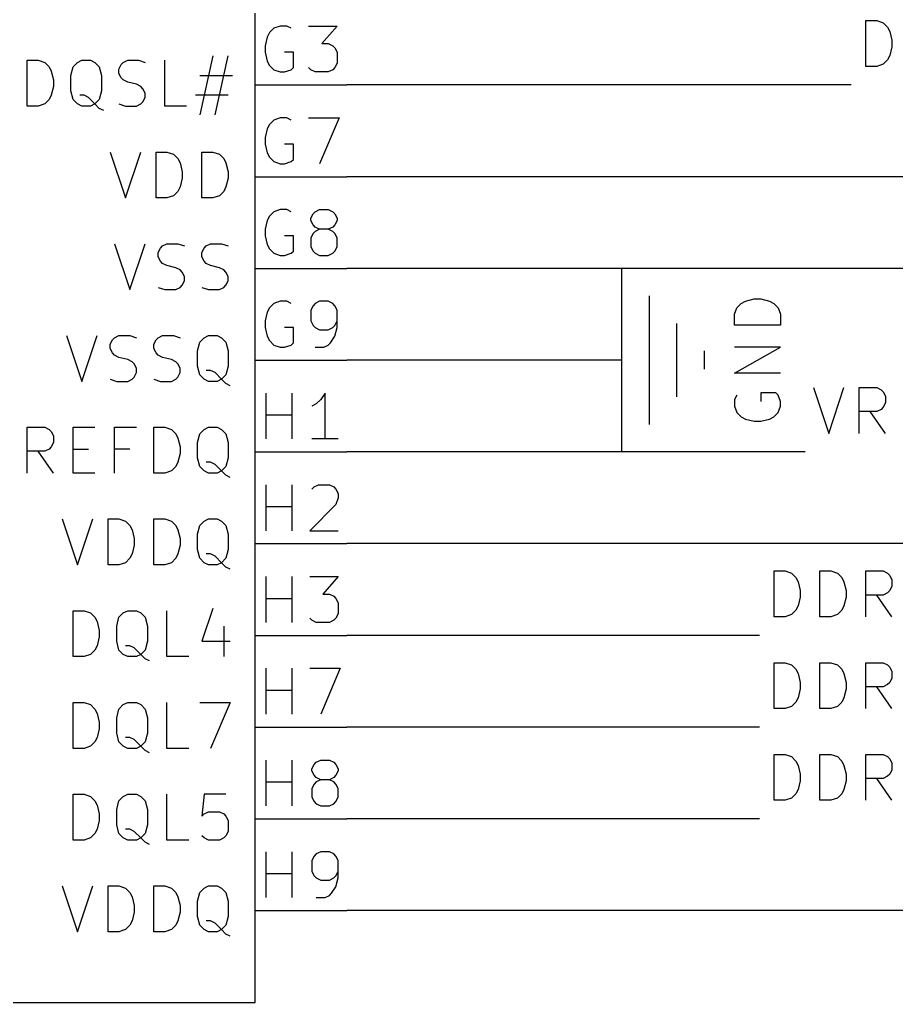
# Model space of a CAD drawing. Header units: millimetres. Extents: x 3 to 246, y -195 to -4.
# Drawn here: x 60.78 to 85.07, y -129.54 to -102.33 of the extents above; entities that cross this region are included whole.
import ezdxf

# ---------------------------------------------------------------- set-up
doc = ezdxf.new("R2010")
doc.units = ezdxf.units.MM
for name, color, linetype in [('GREENSIXTYFIVE', 129, 'CONTINUOUS'), ('LIGHTGREEN', 92, 'CONTINUOUS'), ('LIGHTRED', 12, 'CONTINUOUS'), ('RED', 14, 'CONTINUOUS'), ('REDSIX', 19, 'CONTINUOUS')]:
    doc.layers.add(name, color=color, linetype=linetype)

msp = doc.modelspace()

# ---------------------------------------------------------------- linework, layer by layer
at = {"layer": 'GREENSIXTYFIVE', "linetype": 'CONTINUOUS'}
for p, q in [((66.1367, -103.3366), (65.7739, -104.9694)), ((66.1972, -104.9694), (66.56, -103.3366)), ((60.9962, -104.7275), (60.9962, -103.4575)), ((60.9962, -103.4575), (61.2986, -103.4575)), ((61.2986, -103.4575), (61.48, -103.518)), ((61.48, -103.518), (61.601, -103.639)), ((61.601, -103.639), (61.6615, -103.7599)), ((62.2058, -103.8809), (62.2662, -103.639)), ((62.2662, -103.639), (62.3872, -103.518)), ((62.3872, -103.518), (62.5081, -103.4575)), ((62.5081, -103.4575), (62.75, -103.4575)), ((62.75, -103.4575), (62.871, -103.518)), ((62.871, -103.518), (62.9919, -103.639)), ((62.9919, -103.639), (63.0524, -103.8809)), ((63.5363, -103.6994), (63.5967, -103.5785)), ((63.5967, -103.5785), (63.6572, -103.518)), ((63.6572, -103.518), (63.7782, -103.4575)), ((63.7782, -103.4575), (64.0805, -103.4575)), ((64.0805, -103.4575), (64.262, -103.518)), ((64.8062, -104.7275), (64.8062, -103.4575)), ((61.6615, -103.7599), (61.7219, -104.0018)), ((62.2058, -104.3042), (62.2058, -103.8809)), ((63.0524, -103.8809), (63.0524, -104.3042)), ((63.5363, -103.8204), (63.5363, -103.6994)), ((63.5967, -103.9413), (63.5363, -103.8204)), ((65.7739, -103.8809), (66.681, -103.8809)), ((61.7219, -104.1832), (61.6615, -104.4251)), ((61.7219, -104.0018), (61.7219, -104.1832)), ((63.6572, -104.0018), (63.5967, -103.9413)), ((63.7782, -104.0623), (63.6572, -104.0018)), ((64.0201, -104.1228), (63.7782, -104.0623)), ((64.141, -104.1832), (64.0201, -104.1228)), ((64.2015, -104.2437), (64.141, -104.1832)), ((61.6615, -104.4251), (61.601, -104.5461)), ((62.2662, -104.5461), (62.2058, -104.3042)), ((62.5686, -104.4251), (62.4477, -104.4251)), ((62.6896, -104.4856), (62.5686, -104.4251)), ((63.0524, -104.3042), (62.9919, -104.5461)), ((64.262, -104.3647), (64.2015, -104.2437)), ((64.262, -104.4856), (64.262, -104.3647)), ((66.56, -104.4251), (65.6529, -104.4251)), ((61.2986, -104.7275), (60.9962, -104.7275)), ((61.48, -104.6671), (61.2986, -104.7275)), ((61.601, -104.5461), (61.48, -104.6671)), ((62.3872, -104.6671), (62.2662, -104.5461)), ((62.5081, -104.7275), (62.3872, -104.6671)), ((62.75, -104.7275), (62.5081, -104.7275)), ((62.871, -104.6671), (62.6896, -104.4856)), ((62.871, -104.6671), (62.75, -104.7275)), ((62.9919, -104.5461), (62.871, -104.6671)), ((62.9919, -104.788), (62.871, -104.6671)), ((63.5363, -104.6671), (63.7177, -104.7275)), ((63.7177, -104.7275), (64.0201, -104.7275)), ((64.0201, -104.7275), (64.141, -104.6671)), ((64.141, -104.6671), (64.2015, -104.6066)), ((64.2015, -104.6066), (64.262, -104.4856)), ((65.411, -104.7275), (64.8062, -104.7275)), ((63.1129, -104.8485), (62.9919, -104.788)), ((63.2943, -105.9975), (63.7176, -107.2675)), ((63.7176, -107.2675), (64.141, -105.9975)), ((64.5643, -107.2675), (64.5643, -105.9975)), ((64.5643, -105.9975), (64.8667, -105.9975)), ((64.8667, -105.9975), (65.0481, -106.058)), ((65.0481, -106.058), (65.1691, -106.179)), ((65.8343, -107.2675), (65.8343, -105.9975)), ((65.8343, -105.9975), (66.1367, -105.9975)), ((66.1367, -105.9975), (66.3181, -106.058)), ((66.3181, -106.058), (66.4391, -106.179)), ((65.1691, -106.179), (65.2296, -106.2999)), ((65.2296, -106.2999), (65.29, -106.5418)), ((66.4391, -106.179), (66.4996, -106.2999)), ((66.4996, -106.2999), (66.56, -106.5418)), ((65.29, -106.5418), (65.29, -106.7232)), ((66.56, -106.5418), (66.56, -106.7232)), ((65.29, -106.7232), (65.2296, -106.9651)), ((66.56, -106.7232), (66.4996, -106.9651)), ((65.1691, -107.0861), (65.0481, -107.2071)), ((65.2296, -106.9651), (65.1691, -107.0861)), ((66.4391, -107.0861), (66.3181, -107.2071)), ((66.4996, -106.9651), (66.4391, -107.0861)), ((64.8667, -107.2675), (64.5643, -107.2675)), ((65.0481, -107.2071), (64.8667, -107.2675)), ((66.1367, -107.2675), (65.8343, -107.2675)), ((66.3181, -107.2071), (66.1367, -107.2675)), ((63.4153, -108.5375), (63.8386, -109.8075)), ((63.8386, -109.8075), (64.262, -108.5375)), ((64.7458, -108.598), (64.8668, -108.5375)), ((64.8668, -108.5375), (65.1691, -108.5375)), ((65.1691, -108.5375), (65.3506, -108.598)), ((65.9553, -108.598), (66.0763, -108.5375)), ((66.0763, -108.5375), (66.3786, -108.5375)), ((66.3786, -108.5375), (66.5601, -108.598)), ((64.6249, -108.7794), (64.6853, -108.6585)), ((64.6249, -108.9004), (64.6249, -108.7794)), ((64.6853, -108.6585), (64.7458, -108.598)), ((65.8344, -108.7794), (65.8948, -108.6585)), ((65.8344, -108.9004), (65.8344, -108.7794)), ((65.8948, -108.6585), (65.9553, -108.598)), ((64.6853, -109.0213), (64.6249, -108.9004)), ((64.7458, -109.0818), (64.6853, -109.0213)), ((64.8668, -109.1423), (64.7458, -109.0818)), ((65.8948, -109.0213), (65.8344, -108.9004)), ((65.9553, -109.0818), (65.8948, -109.0213)), ((66.0763, -109.1423), (65.9553, -109.0818)), ((65.1087, -109.2028), (64.8668, -109.1423)), ((65.2296, -109.2632), (65.1087, -109.2028)), ((65.2901, -109.3237), (65.2296, -109.2632)), ((65.3506, -109.4447), (65.2901, -109.3237)), ((66.3182, -109.2028), (66.0763, -109.1423)), ((66.4391, -109.2632), (66.3182, -109.2028)), ((66.4996, -109.3237), (66.4391, -109.2632)), ((66.5601, -109.4447), (66.4996, -109.3237)), ((65.2901, -109.6866), (65.3506, -109.5656)), ((65.3506, -109.5656), (65.3506, -109.4447)), ((66.4996, -109.6866), (66.5601, -109.5656)), ((66.5601, -109.5656), (66.5601, -109.4447)), ((64.6249, -109.7471), (64.8063, -109.8075)), ((64.8063, -109.8075), (65.1087, -109.8075)), ((65.1087, -109.8075), (65.2296, -109.7471)), ((65.2296, -109.7471), (65.2901, -109.6866)), ((65.8344, -109.7471), (66.0158, -109.8075)), ((66.0158, -109.8075), (66.3182, -109.8075)), ((66.3182, -109.8075), (66.4391, -109.7471)), ((66.4391, -109.7471), (66.4996, -109.6866)), ((80.6497, -110.3084), (80.7707, -110.1874)), ((80.7707, -110.1874), (80.8916, -110.1269)), ((80.8916, -110.1269), (81.1335, -110.0665)), ((81.1335, -110.0665), (81.3149, -110.0665)), ((81.3149, -110.0665), (81.5568, -110.1269)), ((81.5568, -110.1269), (81.6778, -110.1874)), ((81.6778, -110.1874), (81.7988, -110.3084)), ((80.5892, -110.4898), (80.6497, -110.3084)), ((81.7988, -110.3084), (81.8592, -110.4898)), ((80.5892, -110.7922), (80.5892, -110.4898)), ((81.8592, -110.4898), (81.8592, -110.7922)), ((81.8592, -110.7922), (80.5892, -110.7922)), ((62.0848, -111.0775), (62.5081, -112.3475)), ((62.5081, -112.3475), (62.9315, -111.0775)), ((63.2944, -111.3194), (63.3548, -111.1985)), ((63.3548, -111.1985), (63.4153, -111.138)), ((63.4153, -111.138), (63.5363, -111.0775)), ((63.5363, -111.0775), (63.8386, -111.0775)), ((63.8386, -111.0775), (64.0201, -111.138)), ((64.5039, -111.3194), (64.5643, -111.1985)), ((64.5643, -111.1985), (64.6248, -111.138)), ((64.6248, -111.138), (64.7458, -111.0775)), ((64.7458, -111.0775), (65.0481, -111.0775)), ((65.0481, -111.0775), (65.2296, -111.138)), ((65.7134, -111.5009), (65.7738, -111.259)), ((65.7738, -111.259), (65.8948, -111.138)), ((65.8948, -111.138), (66.0157, -111.0775)), ((66.0157, -111.0775), (66.2576, -111.0775)), ((66.2576, -111.0775), (66.3786, -111.138)), ((66.3786, -111.138), (66.4995, -111.259)), ((66.4995, -111.259), (66.56, -111.5009)), ((63.2944, -111.4404), (63.2944, -111.3194)), ((63.3548, -111.5613), (63.2944, -111.4404)), ((64.5039, -111.4404), (64.5039, -111.3194)), ((64.5643, -111.5613), (64.5039, -111.4404)), ((65.7134, -111.9242), (65.7134, -111.5009)), ((66.56, -111.5009), (66.56, -111.9242)), ((80.5892, -112.1227), (81.8592, -111.397)), ((81.8592, -111.397), (80.5892, -111.397)), ((63.4153, -111.6218), (63.3548, -111.5613)), ((63.5363, -111.6823), (63.4153, -111.6218)), ((63.7782, -111.7428), (63.5363, -111.6823)), ((63.8991, -111.8032), (63.7782, -111.7428)), ((63.9596, -111.8637), (63.8991, -111.8032)), ((64.6248, -111.6218), (64.5643, -111.5613)), ((64.7458, -111.6823), (64.6248, -111.6218)), ((64.9877, -111.7428), (64.7458, -111.6823)), ((65.1086, -111.8032), (64.9877, -111.7428)), ((65.1691, -111.8637), (65.1086, -111.8032)), ((64.0201, -111.9847), (63.9596, -111.8637)), ((64.0201, -112.1056), (64.0201, -111.9847)), ((65.2296, -111.9847), (65.1691, -111.8637)), ((65.2296, -112.1056), (65.2296, -111.9847)), ((65.7738, -112.1661), (65.7134, -111.9242)), ((66.0762, -112.0451), (65.9553, -112.0451)), ((66.1972, -112.1056), (66.0762, -112.0451)), ((66.56, -111.9242), (66.4995, -112.1661)), ((63.2944, -112.2871), (63.4758, -112.3475)), ((63.4758, -112.3475), (63.7782, -112.3475)), ((63.7782, -112.3475), (63.8991, -112.2871)), ((63.8991, -112.2871), (63.9596, -112.2266)), ((63.9596, -112.2266), (64.0201, -112.1056)), ((64.5039, -112.2871), (64.6853, -112.3475)), ((64.6853, -112.3475), (64.9877, -112.3475)), ((64.9877, -112.3475), (65.1086, -112.2871)), ((65.1086, -112.2871), (65.1691, -112.2266)), ((65.1691, -112.2266), (65.2296, -112.1056)), ((65.8948, -112.2871), (65.7738, -112.1661)), ((66.0157, -112.3475), (65.8948, -112.2871)), ((66.2576, -112.3475), (66.0157, -112.3475)), ((66.3786, -112.2871), (66.1972, -112.1056)), ((66.3786, -112.2871), (66.2576, -112.3475)), ((66.4995, -112.1661), (66.3786, -112.2871)), ((66.4995, -112.408), (66.3786, -112.2871)), ((81.8592, -112.1227), (80.5892, -112.1227)), ((66.6205, -112.4685), (66.4995, -112.408)), ((80.6497, -112.7274), (80.5892, -112.8484)), ((80.5892, -112.8484), (80.5892, -113.0298)), ((81.7383, -112.667), (81.3149, -112.667)), ((81.3149, -112.667), (81.3149, -112.9089)), ((81.7988, -112.7274), (81.7383, -112.667)), ((81.8592, -112.9089), (81.7988, -112.7274)), ((81.8592, -113.0298), (81.8592, -112.9089)), ((80.5892, -113.0298), (80.6497, -113.2112)), ((81.7988, -113.2112), (81.8592, -113.0298)), ((80.6497, -113.2112), (80.7707, -113.3322)), ((80.7707, -113.3322), (80.8916, -113.3927)), ((80.8916, -113.3927), (81.1335, -113.4531)), ((81.1335, -113.4531), (81.3149, -113.4531)), ((81.3149, -113.4531), (81.5568, -113.3927)), ((81.5568, -113.3927), (81.6778, -113.3322)), ((81.6778, -113.3322), (81.7988, -113.2112)), ((60.9962, -114.8875), (60.9962, -113.6175)), ((60.9962, -113.6175), (61.48, -113.6175)), ((61.48, -113.6175), (61.601, -113.678)), ((61.601, -113.678), (61.6615, -113.7385)), ((62.2662, -114.8875), (62.2662, -113.6175)), ((62.2662, -113.6175), (62.871, -113.6175)), ((63.4152, -114.8875), (63.4152, -113.6175)), ((63.4152, -113.6175), (64.02, -113.6175)), ((64.5038, -114.8875), (64.5038, -113.6175)), ((64.5038, -113.6175), (64.8062, -113.6175)), ((64.8062, -113.6175), (64.9876, -113.678)), ((64.9876, -113.678), (65.1086, -113.799)), ((65.7738, -113.799), (65.8948, -113.678)), ((65.8948, -113.678), (66.0157, -113.6175)), ((66.0157, -113.6175), (66.2576, -113.6175)), ((66.2576, -113.6175), (66.3786, -113.678)), ((66.3786, -113.678), (66.4995, -113.799)), ((61.6615, -113.7385), (61.7219, -113.8594)), ((61.7219, -113.8594), (61.7219, -114.0409)), ((65.1086, -113.799), (65.1691, -113.9199)), ((65.1691, -113.9199), (65.2295, -114.1618)), ((65.7134, -114.0409), (65.7738, -113.799)), ((66.4995, -113.799), (66.56, -114.0409)), ((61.601, -114.2223), (61.48, -114.2828)), ((61.6615, -114.1618), (61.601, -114.2223)), ((61.7219, -114.0409), (61.6615, -114.1618)), ((62.2662, -114.2223), (62.6896, -114.2223)), ((63.8386, -114.2223), (63.4152, -114.2223)), ((65.2295, -114.1618), (65.2295, -114.3432)), ((65.7134, -114.4642), (65.7134, -114.0409)), ((66.56, -114.0409), (66.56, -114.4642)), ((61.48, -114.2828), (60.9962, -114.2828)), ((61.7219, -114.8875), (61.2986, -114.2828)), ((65.2295, -114.3432), (65.1691, -114.5851)), ((65.7738, -114.7061), (65.7134, -114.4642)), ((66.56, -114.4642), (66.4995, -114.7061)), ((65.1086, -114.7061), (64.9876, -114.8271)), ((65.1691, -114.5851), (65.1086, -114.7061)), ((65.8948, -114.8271), (65.7738, -114.7061)), ((66.0762, -114.5851), (65.9553, -114.5851)), ((66.1972, -114.6456), (66.0762, -114.5851)), ((66.3786, -114.8271), (66.1972, -114.6456)), ((66.4995, -114.7061), (66.3786, -114.8271)), ((62.871, -114.8875), (62.2662, -114.8875)), ((64.8062, -114.8875), (64.5038, -114.8875)), ((64.9876, -114.8271), (64.8062, -114.8875)), ((66.0157, -114.8875), (65.8948, -114.8271)), ((66.2576, -114.8875), (66.0157, -114.8875)), ((66.3786, -114.8271), (66.2576, -114.8875)), ((66.4995, -114.948), (66.3786, -114.8271)), ((66.6205, -115.0085), (66.4995, -114.948)), ((61.9638, -116.1575), (62.3871, -117.4275)), ((62.3871, -117.4275), (62.8105, -116.1575)), ((63.2338, -117.4275), (63.2338, -116.1575)), ((63.2338, -116.1575), (63.5362, -116.1575)), ((63.5362, -116.1575), (63.7176, -116.218)), ((64.5038, -117.4275), (64.5038, -116.1575)), ((64.5038, -116.1575), (64.8062, -116.1575)), ((64.8062, -116.1575), (64.9876, -116.218)), ((65.8948, -116.218), (66.0157, -116.1575)), ((66.0157, -116.1575), (66.2576, -116.1575)), ((66.2576, -116.1575), (66.3786, -116.218)), ((63.7176, -116.218), (63.8386, -116.339)), ((63.8386, -116.339), (63.8991, -116.4599)), ((64.9876, -116.218), (65.1086, -116.339)), ((65.1086, -116.339), (65.1691, -116.4599)), ((65.7134, -116.5809), (65.7738, -116.339)), ((65.7738, -116.339), (65.8948, -116.218)), ((66.3786, -116.218), (66.4995, -116.339)), ((66.4995, -116.339), (66.56, -116.5809)), ((63.8991, -116.4599), (63.9595, -116.7018)), ((63.9595, -116.7018), (63.9595, -116.8832)), ((65.1691, -116.4599), (65.2295, -116.7018)), ((65.2295, -116.7018), (65.2295, -116.8832)), ((65.7134, -117.0042), (65.7134, -116.5809)), ((66.56, -116.5809), (66.56, -117.0042)), ((63.9595, -116.8832), (63.8991, -117.1251)), ((65.2295, -116.8832), (65.1691, -117.1251)), ((63.8386, -117.2461), (63.7176, -117.3671)), ((63.8991, -117.1251), (63.8386, -117.2461)), ((65.1086, -117.2461), (64.9876, -117.3671)), ((65.1691, -117.1251), (65.1086, -117.2461)), ((65.7738, -117.2461), (65.7134, -117.0042)), ((65.8948, -117.3671), (65.7738, -117.2461)), ((66.0762, -117.1251), (65.9553, -117.1251)), ((66.1972, -117.1856), (66.0762, -117.1251)), ((66.3786, -117.3671), (66.1972, -117.1856)), ((66.4995, -117.2461), (66.3786, -117.3671)), ((66.56, -117.0042), (66.4995, -117.2461)), ((63.5362, -117.4275), (63.2338, -117.4275)), ((63.7176, -117.3671), (63.5362, -117.4275)), ((64.8062, -117.4275), (64.5038, -117.4275)), ((64.9876, -117.3671), (64.8062, -117.4275)), ((66.0157, -117.4275), (65.8948, -117.3671)), ((66.2576, -117.4275), (66.0157, -117.4275)), ((66.3786, -117.3671), (66.2576, -117.4275)), ((66.4995, -117.488), (66.3786, -117.3671)), ((66.6205, -117.5485), (66.4995, -117.488)), ((62.2662, -119.9675), (62.2662, -118.6975)), ((62.2662, -118.6975), (62.5686, -118.6975)), ((62.5686, -118.6975), (62.75, -118.758)), ((62.75, -118.758), (62.871, -118.879)), ((62.871, -118.879), (62.9315, -118.9999)), ((63.4758, -119.1209), (63.5362, -118.879)), ((63.5362, -118.879), (63.6572, -118.758)), ((63.6572, -118.758), (63.7781, -118.6975)), ((63.7781, -118.6975), (64.02, -118.6975)), ((64.02, -118.6975), (64.141, -118.758)), ((64.141, -118.758), (64.2619, -118.879)), ((64.2619, -118.879), (64.3224, -119.1209)), ((64.8667, -119.9675), (64.8667, -118.6975)), ((66.1367, -118.6371), (65.8344, -119.5442)), ((62.9315, -118.9999), (62.9919, -119.2418)), ((63.4758, -119.5442), (63.4758, -119.1209)), ((64.3224, -119.1209), (64.3224, -119.5442)), ((66.4391, -119.1209), (66.4391, -119.9675)), ((62.9919, -119.4232), (62.9315, -119.6651)), ((62.9919, -119.2418), (62.9919, -119.4232)), ((62.9315, -119.6651), (62.871, -119.7861)), ((63.5362, -119.7861), (63.4758, -119.5442)), ((63.8386, -119.6651), (63.7177, -119.6651)), ((63.9596, -119.7256), (63.8386, -119.6651)), ((64.3224, -119.5442), (64.2619, -119.7861)), ((65.8344, -119.5442), (66.6205, -119.5442)), ((62.5686, -119.9675), (62.2662, -119.9675)), ((62.75, -119.9071), (62.5686, -119.9675)), ((62.871, -119.7861), (62.75, -119.9071)), ((63.6572, -119.9071), (63.5362, -119.7861)), ((63.7781, -119.9675), (63.6572, -119.9071)), ((64.02, -119.9675), (63.7781, -119.9675)), ((64.141, -119.9071), (63.9596, -119.7256)), ((64.141, -119.9071), (64.02, -119.9675)), ((64.2619, -119.7861), (64.141, -119.9071)), ((64.2619, -120.028), (64.141, -119.9071)), ((65.4715, -119.9675), (64.8667, -119.9675)), ((64.3829, -120.0885), (64.2619, -120.028)), ((62.2662, -122.5075), (62.2662, -121.2375)), ((62.2662, -121.2375), (62.5686, -121.2375)), ((62.5686, -121.2375), (62.75, -121.298)), ((62.75, -121.298), (62.871, -121.419)), ((63.5362, -121.419), (63.6572, -121.298)), ((63.6572, -121.298), (63.7781, -121.2375)), ((63.7781, -121.2375), (64.02, -121.2375)), ((64.02, -121.2375), (64.141, -121.298)), ((64.141, -121.298), (64.2619, -121.419)), ((64.8667, -122.5075), (64.8667, -121.2375)), ((65.7739, -121.2375), (66.6205, -121.2375)), ((66.6205, -121.2375), (66.0763, -122.5075)), ((62.871, -121.419), (62.9315, -121.5399)), ((62.9315, -121.5399), (62.9919, -121.7818)), ((63.4758, -121.6609), (63.5362, -121.419)), ((64.2619, -121.419), (64.3224, -121.6609)), ((62.9919, -121.7818), (62.9919, -121.9632)), ((63.4758, -122.0842), (63.4758, -121.6609)), ((64.3224, -121.6609), (64.3224, -122.0842)), ((62.9919, -121.9632), (62.9315, -122.2051)), ((63.5362, -122.3261), (63.4758, -122.0842)), ((64.3224, -122.0842), (64.2619, -122.3261)), ((62.871, -122.3261), (62.75, -122.4471)), ((62.9315, -122.2051), (62.871, -122.3261)), ((63.6572, -122.4471), (63.5362, -122.3261)), ((63.8386, -122.2051), (63.7177, -122.2051)), ((63.9596, -122.2656), (63.8386, -122.2051)), ((64.141, -122.4471), (63.9596, -122.2656)), ((64.2619, -122.3261), (64.141, -122.4471)), ((62.5686, -122.5075), (62.2662, -122.5075)), ((62.75, -122.4471), (62.5686, -122.5075)), ((63.7781, -122.5075), (63.6572, -122.4471)), ((64.02, -122.5075), (63.7781, -122.5075)), ((64.141, -122.4471), (64.02, -122.5075)), ((64.2619, -122.568), (64.141, -122.4471)), ((64.3829, -122.6285), (64.2619, -122.568)), ((65.4715, -122.5075), (64.8667, -122.5075)), ((62.2662, -125.0475), (62.2662, -123.7775)), ((62.2662, -123.7775), (62.5686, -123.7775)), ((62.5686, -123.7775), (62.75, -123.838)), ((63.6572, -123.838), (63.7781, -123.7775)), ((63.7781, -123.7775), (64.02, -123.7775)), ((64.02, -123.7775), (64.141, -123.838)), ((64.8667, -125.0475), (64.8667, -123.7775)), ((65.8948, -123.7775), (65.8344, -124.3823)), ((66.4996, -123.7775), (65.8948, -123.7775)), ((62.75, -123.838), (62.871, -123.959)), ((62.871, -123.959), (62.9315, -124.0799)), ((63.4758, -124.2009), (63.5362, -123.959)), ((63.5362, -123.959), (63.6572, -123.838)), ((64.141, -123.838), (64.2619, -123.959)), ((64.2619, -123.959), (64.3224, -124.2009)), ((62.9315, -124.0799), (62.9919, -124.3218)), ((62.9919, -124.3218), (62.9919, -124.5032)), ((63.4758, -124.6242), (63.4758, -124.2009)), ((64.3224, -124.2009), (64.3224, -124.6242)), ((65.8344, -124.3823), (65.8948, -124.3218)), ((65.8948, -124.3218), (66.0158, -124.2613)), ((66.0158, -124.2613), (66.3182, -124.2613)), ((66.3182, -124.2613), (66.4391, -124.3218)), ((66.4391, -124.3218), (66.4996, -124.3823)), ((62.9919, -124.5032), (62.9315, -124.7451)), ((66.4996, -124.3823), (66.5601, -124.5032)), ((66.5601, -124.5032), (66.5601, -124.8056)), ((62.871, -124.8661), (62.75, -124.9871)), ((62.9315, -124.7451), (62.871, -124.8661)), ((63.5362, -124.8661), (63.4758, -124.6242)), ((63.6572, -124.9871), (63.5362, -124.8661)), ((63.8386, -124.7451), (63.7177, -124.7451)), ((63.9596, -124.8056), (63.8386, -124.7451)), ((64.141, -124.9871), (63.9596, -124.8056)), ((64.2619, -124.8661), (64.141, -124.9871)), ((64.3224, -124.6242), (64.2619, -124.8661)), ((66.5601, -124.8056), (66.4996, -124.9266)), ((62.5686, -125.0475), (62.2662, -125.0475)), ((62.75, -124.9871), (62.5686, -125.0475)), ((63.7781, -125.0475), (63.6572, -124.9871)), ((64.02, -125.0475), (63.7781, -125.0475)), ((64.141, -124.9871), (64.02, -125.0475)), ((64.2619, -125.108), (64.141, -124.9871)), ((64.3829, -125.1685), (64.2619, -125.108)), ((65.4715, -125.0475), (64.8667, -125.0475)), ((65.8948, -124.9871), (65.8344, -124.9266)), ((66.0158, -125.0475), (65.8948, -124.9871)), ((66.3182, -125.0475), (66.0158, -125.0475)), ((66.4391, -124.9871), (66.3182, -125.0475)), ((66.4996, -124.9266), (66.4391, -124.9871)), ((61.9638, -126.3175), (62.3871, -127.5875)), ((62.3871, -127.5875), (62.8105, -126.3175)), ((63.2338, -127.5875), (63.2338, -126.3175)), ((63.2338, -126.3175), (63.5362, -126.3175)), ((63.5362, -126.3175), (63.7176, -126.378)), ((63.7176, -126.378), (63.8386, -126.499)), ((63.8386, -126.499), (63.8991, -126.6199)), ((64.5038, -127.5875), (64.5038, -126.3175)), ((64.5038, -126.3175), (64.8062, -126.3175)), ((64.8062, -126.3175), (64.9876, -126.378)), ((64.9876, -126.378), (65.1086, -126.499)), ((65.1086, -126.499), (65.1691, -126.6199)), ((65.7134, -126.7409), (65.7738, -126.499)), ((65.7738, -126.499), (65.8948, -126.378)), ((65.8948, -126.378), (66.0157, -126.3175)), ((66.0157, -126.3175), (66.2576, -126.3175)), ((66.2576, -126.3175), (66.3786, -126.378)), ((66.3786, -126.378), (66.4995, -126.499)), ((66.4995, -126.499), (66.56, -126.7409)), ((63.8991, -126.6199), (63.9595, -126.8618)), ((65.1691, -126.6199), (65.2295, -126.8618)), ((65.7134, -127.1642), (65.7134, -126.7409)), ((66.56, -126.7409), (66.56, -127.1642)), ((63.9595, -127.0432), (63.8991, -127.2851)), ((63.9595, -126.8618), (63.9595, -127.0432)), ((65.2295, -127.0432), (65.1691, -127.2851)), ((65.2295, -126.8618), (65.2295, -127.0432)), ((63.8991, -127.2851), (63.8386, -127.4061)), ((65.1691, -127.2851), (65.1086, -127.4061)), ((65.7738, -127.4061), (65.7134, -127.1642)), ((66.0762, -127.2851), (65.9553, -127.2851)), ((66.1972, -127.3456), (66.0762, -127.2851)), ((66.56, -127.1642), (66.4995, -127.4061)), ((63.5362, -127.5875), (63.2338, -127.5875)), ((63.7176, -127.5271), (63.5362, -127.5875)), ((63.8386, -127.4061), (63.7176, -127.5271)), ((64.8062, -127.5875), (64.5038, -127.5875)), ((64.9876, -127.5271), (64.8062, -127.5875)), ((65.1086, -127.4061), (64.9876, -127.5271)), ((65.8948, -127.5271), (65.7738, -127.4061)), ((66.0157, -127.5875), (65.8948, -127.5271)), ((66.2576, -127.5875), (66.0157, -127.5875)), ((66.3786, -127.5271), (66.1972, -127.3456)), ((66.3786, -127.5271), (66.2576, -127.5875)), ((66.4995, -127.4061), (66.3786, -127.5271)), ((66.4995, -127.648), (66.3786, -127.5271)), ((66.6205, -127.7085), (66.4995, -127.648))]:
    msp.add_line(p, q, dxfattribs=at)
at = {"layer": 'LIGHTGREEN', "linetype": 'CONTINUOUS'}
for p, q in [((83.82, -104.14), (69.85, -104.14)), ((95.25, -106.68), (69.85, -106.68)), ((102.87, -109.22), (69.85, -109.22)), ((74.93, -111.76), (69.85, -111.76)), ((82.55, -114.3), (69.85, -114.3)), ((95.25, -116.84), (69.85, -116.84)), ((81.28, -119.38), (69.85, -119.38)), ((81.28, -121.92), (69.85, -121.92)), ((81.28, -124.46), (69.85, -124.46)), ((92.71, -127), (69.85, -127))]:
    msp.add_line(p, q, dxfattribs=at)
at = {"layer": 'LIGHTRED', "linetype": 'CONTINUOUS'}
for p, q in [((68.0055, -102.5113), (67.8241, -102.5718)), ((68.1869, -102.5113), (68.0055, -102.5113)), ((68.3079, -102.5718), (68.1869, -102.5113)), ((68.7917, -102.5113), (69.5779, -102.5113)), ((69.5779, -102.5113), (69.1545, -102.9951)), ((67.6426, -102.8137), (67.5822, -103.0556)), ((67.7031, -102.6928), (67.6426, -102.8137)), ((67.8241, -102.5718), (67.7031, -102.6928)), ((67.5822, -103.0556), (67.5822, -103.237)), ((69.1545, -102.9951), (69.336, -102.9951)), ((69.336, -102.9951), (69.4569, -103.0556)), ((69.4569, -103.0556), (69.5174, -103.1161)), ((67.5822, -103.237), (67.6426, -103.4789)), ((68.3683, -103.237), (68.1264, -103.237)), ((68.3683, -103.6604), (68.3683, -103.237)), ((69.5174, -103.1161), (69.5779, -103.237)), ((69.5779, -103.237), (69.5779, -103.5394)), ((67.6426, -103.4789), (67.7031, -103.5999)), ((67.7031, -103.5999), (67.8241, -103.7209)), ((69.5779, -103.5394), (69.5174, -103.6604)), ((67.8241, -103.7209), (68.0055, -103.7813)), ((68.0055, -103.7813), (68.1264, -103.7813)), ((68.1264, -103.7813), (68.3079, -103.7209)), ((68.3079, -103.7209), (68.3683, -103.6604)), ((68.8522, -103.7209), (68.7917, -103.6604)), ((68.9731, -103.7813), (68.8522, -103.7209)), ((69.336, -103.7813), (68.9731, -103.7813)), ((69.4569, -103.7209), (69.336, -103.7813)), ((69.5174, -103.6604), (69.4569, -103.7209)), ((67.7031, -105.2328), (67.6426, -105.3537)), ((67.8241, -105.1118), (67.7031, -105.2328)), ((68.0055, -105.0513), (67.8241, -105.1118)), ((68.1869, -105.0513), (68.0055, -105.0513)), ((68.3079, -105.1118), (68.1869, -105.0513)), ((68.7917, -105.0513), (69.6383, -105.0513)), ((69.6383, -105.0513), (69.0941, -106.3213)), ((67.6426, -105.3537), (67.5822, -105.5956)), ((67.5822, -105.5956), (67.5822, -105.777)), ((67.5822, -105.777), (67.6426, -106.0189)), ((68.3683, -105.777), (68.1264, -105.777)), ((68.3683, -106.2004), (68.3683, -105.777)), ((67.6426, -106.0189), (67.7031, -106.1399)), ((67.7031, -106.1399), (67.8241, -106.2609)), ((67.8241, -106.2609), (68.0055, -106.3213)), ((68.0055, -106.3213), (68.1264, -106.3213)), ((68.1264, -106.3213), (68.3079, -106.2609)), ((68.3079, -106.2609), (68.3683, -106.2004)), ((67.8241, -107.6518), (67.7031, -107.7728)), ((68.0055, -107.5913), (67.8241, -107.6518)), ((68.1869, -107.5913), (68.0055, -107.5913)), ((68.3079, -107.6518), (68.1869, -107.5913)), ((68.8522, -107.8332), (68.9126, -107.7123)), ((68.9126, -107.7123), (68.9731, -107.6518)), ((68.9731, -107.6518), (69.0941, -107.5913)), ((69.0941, -107.5913), (69.336, -107.5913)), ((69.336, -107.5913), (69.4569, -107.6518)), ((69.4569, -107.6518), (69.5174, -107.7123)), ((69.5174, -107.7123), (69.5779, -107.8332)), ((67.6426, -107.8937), (67.5822, -108.1356)), ((67.7031, -107.7728), (67.6426, -107.8937)), ((68.8522, -107.8937), (68.8522, -107.8332)), ((68.9126, -108.0147), (68.8522, -107.8937)), ((69.5779, -107.8937), (69.5174, -108.0147)), ((69.5779, -107.8332), (69.5779, -107.8937)), ((67.5822, -108.1356), (67.5822, -108.317)), ((68.9126, -108.2566), (68.8522, -108.3775)), ((68.9731, -108.0751), (68.9126, -108.0147)), ((68.9731, -108.1961), (68.9126, -108.2566)), ((69.0941, -108.1356), (68.9731, -108.0751)), ((69.0941, -108.1356), (68.9731, -108.1961)), ((69.336, -108.1356), (69.0941, -108.1356)), ((69.4569, -108.0751), (69.336, -108.1356)), ((69.4569, -108.1961), (69.336, -108.1356)), ((69.5174, -108.0147), (69.4569, -108.0751)), ((69.5174, -108.2566), (69.4569, -108.1961)), ((69.5779, -108.3775), (69.5174, -108.2566)), ((67.5822, -108.317), (67.6426, -108.5589)), ((68.3683, -108.317), (68.1264, -108.317)), ((68.3683, -108.7404), (68.3683, -108.317)), ((68.8522, -108.3775), (68.8522, -108.6194)), ((69.5779, -108.6194), (69.5779, -108.3775)), ((67.6426, -108.5589), (67.7031, -108.6799)), ((67.7031, -108.6799), (67.8241, -108.8009)), ((67.8241, -108.8009), (68.0055, -108.8613)), ((68.1264, -108.8613), (68.3079, -108.8009)), ((68.3079, -108.8009), (68.3683, -108.7404)), ((68.8522, -108.6194), (68.9126, -108.7404)), ((68.9126, -108.7404), (68.9731, -108.8009)), ((68.9731, -108.8009), (69.0941, -108.8613)), ((69.336, -108.8613), (69.4569, -108.8009)), ((69.4569, -108.8009), (69.5174, -108.7404)), ((69.5174, -108.7404), (69.5779, -108.6194)), ((68.0055, -108.8613), (68.1264, -108.8613)), ((69.0941, -108.8613), (69.336, -108.8613)), ((68.0055, -110.1313), (67.8241, -110.1918)), ((68.1869, -110.1313), (68.0055, -110.1313)), ((68.3079, -110.1918), (68.1869, -110.1313)), ((69.0941, -110.1313), (68.9731, -110.1918)), ((69.336, -110.1313), (69.0941, -110.1313)), ((69.4569, -110.1918), (69.336, -110.1313)), ((67.6426, -110.4337), (67.5822, -110.6756)), ((67.7031, -110.3128), (67.6426, -110.4337)), ((67.8241, -110.1918), (67.7031, -110.3128)), ((68.9126, -110.2523), (68.8522, -110.3732)), ((68.8522, -110.3732), (68.8522, -110.6756)), ((68.9731, -110.1918), (68.9126, -110.2523)), ((69.5174, -110.2523), (69.4569, -110.1918)), ((69.5779, -110.3732), (69.5174, -110.2523)), ((69.5779, -110.857), (69.5779, -110.3732)), ((67.5822, -110.6756), (67.5822, -110.857)), ((68.8522, -110.6756), (68.9126, -110.7966)), ((69.5174, -110.7966), (69.5779, -110.6756)), ((67.5822, -110.857), (67.6426, -111.0989)), ((68.3683, -110.857), (68.1264, -110.857)), ((68.3683, -111.2804), (68.3683, -110.857)), ((68.9126, -110.7966), (68.9731, -110.857)), ((68.9731, -110.857), (69.0941, -110.9175)), ((69.0941, -110.9175), (69.336, -110.9175)), ((69.336, -110.9175), (69.4569, -110.857)), ((69.4569, -110.857), (69.5174, -110.7966)), ((69.5174, -111.0989), (69.5779, -110.857)), ((67.6426, -111.0989), (67.7031, -111.2199)), ((67.7031, -111.2199), (67.8241, -111.3409)), ((69.3964, -111.2804), (69.5174, -111.0989)), ((67.8241, -111.3409), (68.0055, -111.4013)), ((68.0055, -111.4013), (68.1264, -111.4013)), ((68.1264, -111.4013), (68.3079, -111.3409)), ((68.3079, -111.3409), (68.3683, -111.2804)), ((68.9731, -111.4013), (69.215, -111.4013)), ((69.215, -111.4013), (69.336, -111.3409)), ((69.336, -111.3409), (69.3964, -111.2804)), ((67.6123, -113.9413), (67.6123, -112.6713)), ((68.338, -113.9413), (68.338, -112.6713)), ((69.1243, -112.8528), (69.0033, -112.9737)), ((69.2452, -112.6713), (69.1243, -112.8528)), ((69.2452, -113.9413), (69.2452, -112.6713)), ((69.0033, -112.9737), (68.8824, -113.0342)), ((67.6123, -113.2761), (68.338, -113.2761)), ((69.6081, -113.9413), (68.8824, -113.9413)), ((67.6123, -116.4813), (67.6123, -115.2113)), ((68.338, -116.4813), (68.338, -115.2113)), ((68.8824, -115.3323), (68.9428, -115.2718)), ((68.9428, -115.2718), (69.0638, -115.2113)), ((69.0638, -115.2113), (69.3662, -115.2113)), ((69.3662, -115.2113), (69.4871, -115.2718)), ((69.4871, -115.2718), (69.5476, -115.3323)), ((69.5476, -115.3323), (69.6081, -115.4532)), ((69.6081, -115.5742), (69.5476, -115.7556)), ((69.6081, -115.4532), (69.6081, -115.5742)), ((67.6123, -115.8161), (68.338, -115.8161)), ((69.5476, -115.7556), (68.8219, -116.4813)), ((68.8219, -116.4813), (69.6081, -116.4813)), ((67.6123, -119.0213), (67.6123, -117.7513)), ((68.338, -119.0213), (68.338, -117.7513)), ((68.8219, -117.7513), (69.6081, -117.7513)), ((69.6081, -117.7513), (69.1847, -118.2351)), ((69.1847, -118.2351), (69.3662, -118.2351)), ((69.3662, -118.2351), (69.4871, -118.2956)), ((69.4871, -118.2956), (69.5476, -118.3561)), ((67.6123, -118.3561), (68.338, -118.3561)), ((69.5476, -118.3561), (69.6081, -118.477)), ((69.6081, -118.477), (69.6081, -118.7794)), ((69.6081, -118.7794), (69.5476, -118.9004)), ((68.8824, -118.9609), (68.8219, -118.9004)), ((69.0033, -119.0213), (68.8824, -118.9609)), ((69.3662, -119.0213), (69.0033, -119.0213)), ((69.4871, -118.9609), (69.3662, -119.0213)), ((69.5476, -118.9004), (69.4871, -118.9609)), ((67.6123, -121.5613), (67.6123, -120.2913)), ((68.338, -121.5613), (68.338, -120.2913)), ((68.8219, -120.2913), (69.6685, -120.2913)), ((69.6685, -120.2913), (69.1243, -121.5613)), ((67.6123, -120.8961), (68.338, -120.8961)), ((67.6123, -124.1013), (67.6123, -122.8313)), ((68.338, -124.1013), (68.338, -122.8313)), ((68.8824, -123.0732), (68.9428, -122.9523)), ((68.9428, -122.9523), (69.0033, -122.8918)), ((69.0033, -122.8918), (69.1243, -122.8313)), ((69.1243, -122.8313), (69.3662, -122.8313)), ((69.3662, -122.8313), (69.4871, -122.8918)), ((69.4871, -122.8918), (69.5476, -122.9523)), ((69.5476, -122.9523), (69.6081, -123.0732)), ((68.8824, -123.1337), (68.8824, -123.0732)), ((68.9428, -123.2547), (68.8824, -123.1337)), ((69.6081, -123.1337), (69.5476, -123.2547)), ((69.6081, -123.0732), (69.6081, -123.1337)), ((67.6123, -123.4361), (68.338, -123.4361)), ((68.9428, -123.4966), (68.8824, -123.6175)), ((69.0033, -123.3151), (68.9428, -123.2547)), ((69.0033, -123.4361), (68.9428, -123.4966)), ((69.1243, -123.3756), (69.0033, -123.3151)), ((69.1243, -123.3756), (69.0033, -123.4361)), ((69.3662, -123.3756), (69.1243, -123.3756)), ((69.4871, -123.3151), (69.3662, -123.3756)), ((69.4871, -123.4361), (69.3662, -123.3756)), ((69.5476, -123.2547), (69.4871, -123.3151)), ((69.5476, -123.4966), (69.4871, -123.4361)), ((69.6081, -123.6175), (69.5476, -123.4966)), ((68.8824, -123.6175), (68.8824, -123.8594)), ((69.6081, -123.8594), (69.6081, -123.6175)), ((68.8824, -123.8594), (68.9428, -123.9804)), ((68.9428, -123.9804), (69.0033, -124.0409)), ((69.0033, -124.0409), (69.1243, -124.1013)), ((69.3662, -124.1013), (69.4871, -124.0409)), ((69.4871, -124.0409), (69.5476, -123.9804)), ((69.5476, -123.9804), (69.6081, -123.8594)), ((69.1243, -124.1013), (69.3662, -124.1013)), ((67.6123, -126.6413), (67.6123, -125.3713)), ((68.338, -126.6413), (68.338, -125.3713)), ((69.1243, -125.3713), (69.0033, -125.4318)), ((69.3662, -125.3713), (69.1243, -125.3713)), ((69.4871, -125.4318), (69.3662, -125.3713)), ((68.9428, -125.4923), (68.8824, -125.6132)), ((68.8824, -125.6132), (68.8824, -125.9156)), ((69.0033, -125.4318), (68.9428, -125.4923)), ((69.5476, -125.4923), (69.4871, -125.4318)), ((69.6081, -125.6132), (69.5476, -125.4923)), ((69.6081, -126.097), (69.6081, -125.6132)), ((68.8824, -125.9156), (68.9428, -126.0366)), ((69.5476, -126.0366), (69.6081, -125.9156)), ((67.6123, -125.9761), (68.338, -125.9761)), ((68.9428, -126.0366), (69.0033, -126.097)), ((69.0033, -126.097), (69.1243, -126.1575)), ((69.1243, -126.1575), (69.3662, -126.1575)), ((69.3662, -126.1575), (69.4871, -126.097)), ((69.4871, -126.097), (69.5476, -126.0366)), ((69.5476, -126.3389), (69.6081, -126.097)), ((69.4266, -126.5204), (69.5476, -126.3389)), ((69.0033, -126.6413), (69.2452, -126.6413)), ((69.2452, -126.6413), (69.3662, -126.5809)), ((69.3662, -126.5809), (69.4266, -126.5204))]:
    msp.add_line(p, q, dxfattribs=at)
at = {"layer": 'RED', "linetype": 'CONTINUOUS'}
for p, q in [((67.31, -129.54), (67.31, -5.08)), ((67.31, -104.14), (69.85, -104.14)), ((67.31, -106.68), (69.85, -106.68)), ((67.31, -109.22), (69.85, -109.22)), ((77.47, -114.3), (77.47, -109.22)), ((78.232, -113.538), (78.232, -109.982)), ((78.994, -112.776), (78.994, -110.744)), ((79.756, -112.014), (79.756, -111.506)), ((67.31, -111.76), (69.85, -111.76)), ((77.47, -111.76), (74.93, -111.76)), ((67.31, -114.3), (69.85, -114.3)), ((67.31, -116.84), (69.85, -116.84)), ((67.31, -119.38), (69.85, -119.38)), ((67.31, -121.92), (69.85, -121.92)), ((67.31, -124.46), (69.85, -124.46)), ((67.31, -127), (69.85, -127)), ((41.91, -129.54), (67.31, -129.54))]:
    msp.add_line(p, q, dxfattribs=at)
at = {"layer": 'REDSIX', "linetype": 'CONTINUOUS'}
for p, q in [((84.2267, -103.6269), (84.2267, -102.3569)), ((84.2267, -102.3569), (84.5291, -102.3569)), ((84.5291, -102.3569), (84.7105, -102.4174)), ((84.7105, -102.4174), (84.8315, -102.5384)), ((84.8315, -102.5384), (84.892, -102.6593)), ((84.892, -102.6593), (84.9524, -102.9012)), ((84.9524, -103.0826), (84.892, -103.3245)), ((84.9524, -102.9012), (84.9524, -103.0826)), ((84.892, -103.3245), (84.8315, -103.4455)), ((84.5291, -103.6269), (84.2267, -103.6269)), ((84.7105, -103.5665), (84.5291, -103.6269)), ((84.8315, -103.4455), (84.7105, -103.5665)), ((82.7753, -112.5169), (83.1986, -113.7869)), ((83.1986, -113.7869), (83.622, -112.5169)), ((84.0453, -113.7869), (84.0453, -112.5169)), ((84.0453, -112.5169), (84.5291, -112.5169)), ((84.5291, -112.5169), (84.6501, -112.5774)), ((84.6501, -112.5774), (84.7106, -112.6379)), ((84.7106, -112.6379), (84.771, -112.7588)), ((84.771, -112.7588), (84.771, -112.9403)), ((84.5291, -113.1822), (84.0453, -113.1822)), ((84.771, -113.7869), (84.3477, -113.1822)), ((84.6501, -113.1217), (84.5291, -113.1822)), ((84.7106, -113.0612), (84.6501, -113.1217)), ((84.771, -112.9403), (84.7106, -113.0612)), ((81.6867, -118.8669), (81.6867, -117.5969)), ((81.6867, -117.5969), (81.9891, -117.5969)), ((81.9891, -117.5969), (82.1705, -117.6574)), ((82.1705, -117.6574), (82.2915, -117.7784)), ((82.2915, -117.7784), (82.352, -117.8993)), ((82.9567, -118.8669), (82.9567, -117.5969)), ((82.9567, -117.5969), (83.2591, -117.5969)), ((83.2591, -117.5969), (83.4405, -117.6574)), ((83.4405, -117.6574), (83.5615, -117.7784)), ((83.5615, -117.7784), (83.622, -117.8993)), ((84.2267, -118.8669), (84.2267, -117.5969)), ((84.2267, -117.5969), (84.7105, -117.5969)), ((84.7105, -117.5969), (84.8315, -117.6574)), ((84.8315, -117.6574), (84.892, -117.7179)), ((84.892, -117.7179), (84.9524, -117.8388)), ((82.352, -117.8993), (82.4124, -118.1412)), ((83.622, -117.8993), (83.6824, -118.1412)), ((84.9524, -118.0203), (84.892, -118.1412)), ((84.9524, -117.8388), (84.9524, -118.0203)), ((82.4124, -118.3226), (82.352, -118.5645)), ((82.4124, -118.1412), (82.4124, -118.3226)), ((83.6824, -118.3226), (83.622, -118.5645)), ((83.6824, -118.1412), (83.6824, -118.3226)), ((84.7105, -118.2622), (84.2267, -118.2622)), ((84.9524, -118.8669), (84.5291, -118.2622)), ((84.8315, -118.2017), (84.7105, -118.2622)), ((84.892, -118.1412), (84.8315, -118.2017)), ((82.352, -118.5645), (82.2915, -118.6855)), ((83.622, -118.5645), (83.5615, -118.6855)), ((81.9891, -118.8669), (81.6867, -118.8669)), ((82.1705, -118.8065), (81.9891, -118.8669)), ((82.2915, -118.6855), (82.1705, -118.8065)), ((83.2591, -118.8669), (82.9567, -118.8669)), ((83.4405, -118.8065), (83.2591, -118.8669)), ((83.5615, -118.6855), (83.4405, -118.8065)), ((81.6867, -121.4069), (81.6867, -120.1369)), ((81.6867, -120.1369), (81.9891, -120.1369)), ((81.9891, -120.1369), (82.1705, -120.1974)), ((82.1705, -120.1974), (82.2915, -120.3184)), ((82.9567, -121.4069), (82.9567, -120.1369)), ((82.9567, -120.1369), (83.2591, -120.1369)), ((83.2591, -120.1369), (83.4405, -120.1974)), ((83.4405, -120.1974), (83.5615, -120.3184)), ((84.2267, -121.4069), (84.2267, -120.1369)), ((84.2267, -120.1369), (84.7105, -120.1369)), ((84.7105, -120.1369), (84.8315, -120.1974)), ((84.8315, -120.1974), (84.892, -120.2579)), ((82.2915, -120.3184), (82.352, -120.4393)), ((82.352, -120.4393), (82.4124, -120.6812)), ((83.5615, -120.3184), (83.622, -120.4393)), ((83.622, -120.4393), (83.6824, -120.6812)), ((84.892, -120.2579), (84.9524, -120.3788)), ((84.9524, -120.3788), (84.9524, -120.5603)), ((82.4124, -120.6812), (82.4124, -120.8626)), ((83.6824, -120.6812), (83.6824, -120.8626)), ((84.8315, -120.7417), (84.7105, -120.8022)), ((84.892, -120.6812), (84.8315, -120.7417)), ((84.9524, -120.5603), (84.892, -120.6812)), ((82.4124, -120.8626), (82.352, -121.1045)), ((83.6824, -120.8626), (83.622, -121.1045)), ((84.7105, -120.8022), (84.2267, -120.8022)), ((84.9524, -121.4069), (84.5291, -120.8022)), ((82.2915, -121.2255), (82.1705, -121.3465)), ((82.352, -121.1045), (82.2915, -121.2255)), ((83.5615, -121.2255), (83.4405, -121.3465)), ((83.622, -121.1045), (83.5615, -121.2255)), ((81.9891, -121.4069), (81.6867, -121.4069)), ((82.1705, -121.3465), (81.9891, -121.4069)), ((83.2591, -121.4069), (82.9567, -121.4069)), ((83.4405, -121.3465), (83.2591, -121.4069)), ((81.6867, -123.9469), (81.6867, -122.6769)), ((81.6867, -122.6769), (81.9891, -122.6769)), ((81.9891, -122.6769), (82.1705, -122.7374)), ((82.9567, -123.9469), (82.9567, -122.6769)), ((82.9567, -122.6769), (83.2591, -122.6769)), ((83.2591, -122.6769), (83.4405, -122.7374)), ((84.2267, -123.9469), (84.2267, -122.6769)), ((84.2267, -122.6769), (84.7105, -122.6769)), ((84.7105, -122.6769), (84.8315, -122.7374)), ((82.1705, -122.7374), (82.2915, -122.8584)), ((82.2915, -122.8584), (82.352, -122.9793)), ((83.4405, -122.7374), (83.5615, -122.8584)), ((83.5615, -122.8584), (83.622, -122.9793)), ((84.8315, -122.7374), (84.892, -122.7979)), ((84.892, -122.7979), (84.9524, -122.9188)), ((84.9524, -122.9188), (84.9524, -123.1003)), ((82.352, -122.9793), (82.4124, -123.2212)), ((82.4124, -123.2212), (82.4124, -123.4026)), ((83.622, -122.9793), (83.6824, -123.2212)), ((83.6824, -123.2212), (83.6824, -123.4026)), ((84.892, -123.2212), (84.8315, -123.2817)), ((84.9524, -123.1003), (84.892, -123.2212)), ((82.4124, -123.4026), (82.352, -123.6445)), ((83.6824, -123.4026), (83.622, -123.6445)), ((84.7105, -123.3422), (84.2267, -123.3422)), ((84.9524, -123.9469), (84.5291, -123.3422)), ((84.8315, -123.2817), (84.7105, -123.3422)), ((82.2915, -123.7655), (82.1705, -123.8865)), ((82.352, -123.6445), (82.2915, -123.7655)), ((83.5615, -123.7655), (83.4405, -123.8865)), ((83.622, -123.6445), (83.5615, -123.7655)), ((81.9891, -123.9469), (81.6867, -123.9469)), ((82.1705, -123.8865), (81.9891, -123.9469)), ((83.2591, -123.9469), (82.9567, -123.9469)), ((83.4405, -123.8865), (83.2591, -123.9469))]:
    msp.add_line(p, q, dxfattribs=at)

doc.saveas('drawing.dxf')
